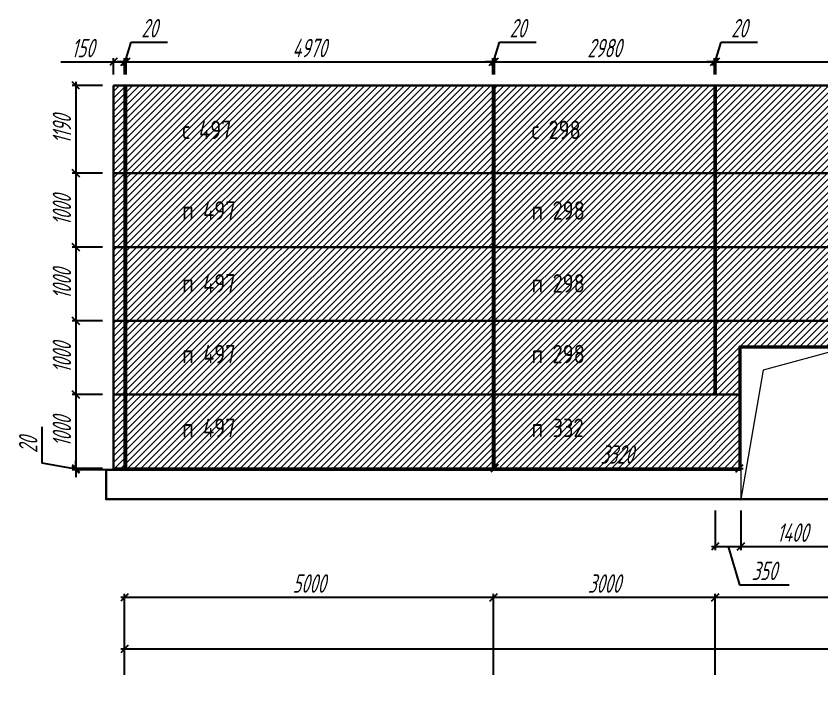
# Model space of a CAD drawing. Header units: millimetres. Extents: x -351329 to 406471, y -253833 to 111767.
# Drawn here: x 87052 to 97968, y -39212 to -30133 of the extents above; entities that cross this region are included whole.
import ezdxf

# ---------------------------------------------------------------- set-up
doc = ezdxf.new("R2010")
doc.units = ezdxf.units.MM
for name, color, linetype, lineweight in [('_Окна_двери', 131, 'Continuous', 15), ('_Оси', 90, 'Continuous', 13), ('_Размеры', 120, 'Continuous', 13), ('_Сендвичи', 230, 'Continuous', 30), ('_Стены', 7, 'Continuous', 30), ('выноска', 7, 'Continuous', 13), ('Нумерация RAL 7024', 91, 'Continuous', 30)]:
    doc.layers.add(name, color=color, linetype=linetype, lineweight=lineweight)
doc.layers.add('RAL 7024', color=7, linetype='Continuous', lineweight=15, true_color=0x474a50)
doc.styles.add('Museo sans', font='CS_Gost2304.shx')
doc.styles.add('СПДС_размеры', font='spdswin.shx', dxfattribs={"width": 0.8, "oblique": 15})
doc.dimstyles.new('СПДС', dxfattribs={"dimtxt": 2.5, "dimasz": 1, "dimexe": 0.5, "dimexo": 1.5, "dimtad": 1, "dimdec": 0, "dimtxsty": 'СПДС_размеры', "dimblk": 'OBLIQUE', "dimcen": 2.5, "dimdle": 0.5, "dimadec": 8, "dimazin": 0, "dimtfac": 1, "dimtdec": 0, "dimtix": 1, "dimtmove": 0, "dimatfit": 3, "dimfxl": 1, "dimarcsym": 0})

# ---------------------------------------------------------------- blocks, each defined once
blk = doc.blocks.new('_Oblique')
at = {"layer": 'выноска', "color": 0, "lineweight": -2}
blk.add_line((-0.5, -0.5), (0.5, 0.5), dxfattribs=at)
blk = doc.blocks.new('*D305')
at = {"layer": '_Оси', "color": 0, "lineweight": -2, "transparency": 16777216}
for p, q in [((111571, -38712), (88471, -38712)), ((88521, -39062), (88521, -38662)), ((111521, -39062), (111521, -38662))]:
    blk.add_line(p, q, dxfattribs=at)
at = {"layer": 'Defpoints', "color": 0, "transparency": 16777216}
for p in [(88521, -38712), (88521, -39212), (111521, -39212)]:
    blk.add_point(p, dxfattribs=at)
at = {"layer": '_Оси', "color": 0, "lineweight": -2, "transparency": 16777216, "xscale": 100, "yscale": 100, "zscale": 100, "rotation": 180}
blk.add_blockref('_Oblique', (88521, -38712), dxfattribs=at)
at = {"layer": '_Оси', "color": 0, "lineweight": -2, "transparency": 16777216, "xscale": 100, "yscale": 100, "zscale": 100}
blk.add_blockref('_Oblique', (111521, -38712), dxfattribs=at)
at = {"layer": '_Оси', "color": 0, "lineweight": 25, "transparency": 16777216, "insert": (100021, -38524.5), "char_height": 250, "attachment_point": 5, "style": 'СПДС_размеры'}
blk.add_mtext('23000', dxfattribs=at)
blk = doc.blocks.new('*D308')
at = {"layer": '_Оси', "color": 0, "lineweight": -2, "transparency": 16777216}
for p, q in [((96521, -39062), (96521, -37962)), ((101521, -39062), (101521, -37962)), ((101571, -38012), (96471, -38012))]:
    blk.add_line(p, q, dxfattribs=at)
at = {"layer": 'Defpoints', "color": 0, "transparency": 16777216}
for p in [(96521, -38012), (96521, -39212), (101521, -39212)]:
    blk.add_point(p, dxfattribs=at)
at = {"layer": '_Оси', "color": 0, "lineweight": -2, "transparency": 16777216, "xscale": 100, "yscale": 100, "zscale": 100, "rotation": 180}
blk.add_blockref('_Oblique', (96521, -38012), dxfattribs=at)
at = {"layer": '_Оси', "color": 0, "lineweight": -2, "transparency": 16777216, "xscale": 100, "yscale": 100, "zscale": 100}
blk.add_blockref('_Oblique', (101521, -38012), dxfattribs=at)
at = {"layer": '_Оси', "color": 0, "lineweight": 25, "transparency": 16777216, "insert": (99021, -37824.5), "char_height": 250, "attachment_point": 5, "style": 'СПДС_размеры'}
blk.add_mtext('5000', dxfattribs=at)
blk = doc.blocks.new('*D304')
at = {"layer": '_Оси', "color": 0, "lineweight": -2, "transparency": 16777216}
for p, q in [((93521, -39062), (93521, -37962)), ((96521, -39062), (96521, -37962)), ((96571, -38012), (93471, -38012))]:
    blk.add_line(p, q, dxfattribs=at)
at = {"layer": 'Defpoints', "color": 0, "transparency": 16777216}
for p in [(93521, -38012), (93521, -39212), (96521, -39212)]:
    blk.add_point(p, dxfattribs=at)
at = {"layer": '_Оси', "color": 0, "lineweight": -2, "transparency": 16777216, "xscale": 100, "yscale": 100, "zscale": 100, "rotation": 180}
blk.add_blockref('_Oblique', (93521, -38012), dxfattribs=at)
at = {"layer": '_Оси', "color": 0, "lineweight": -2, "transparency": 16777216, "xscale": 100, "yscale": 100, "zscale": 100}
blk.add_blockref('_Oblique', (96521, -38012), dxfattribs=at)
at = {"layer": '_Оси', "color": 0, "lineweight": 25, "transparency": 16777216, "insert": (95021, -37824.5), "char_height": 250, "attachment_point": 5, "style": 'СПДС_размеры'}
blk.add_mtext('3000', dxfattribs=at)
blk = doc.blocks.new('*D309')
at = {"layer": '_Оси', "color": 0, "lineweight": -2, "transparency": 16777216}
for p, q in [((88521, -39062), (88521, -37962)), ((93521, -39062), (93521, -37962)), ((93571, -38012), (88471, -38012))]:
    blk.add_line(p, q, dxfattribs=at)
at = {"layer": 'Defpoints', "color": 0, "transparency": 16777216}
for p in [(88521, -38012), (88521, -39212), (93521, -39212)]:
    blk.add_point(p, dxfattribs=at)
at = {"layer": '_Оси', "color": 0, "lineweight": -2, "transparency": 16777216, "xscale": 100, "yscale": 100, "zscale": 100, "rotation": 180}
blk.add_blockref('_Oblique', (88521, -38012), dxfattribs=at)
at = {"layer": '_Оси', "color": 0, "lineweight": -2, "transparency": 16777216, "xscale": 100, "yscale": 100, "zscale": 100}
blk.add_blockref('_Oblique', (93521, -38012), dxfattribs=at)
at = {"layer": '_Оси', "color": 0, "lineweight": 25, "transparency": 16777216, "insert": (91021, -37824.5), "char_height": 250, "attachment_point": 5, "style": 'СПДС_размеры'}
blk.add_mtext('5000', dxfattribs=at)
blk = doc.blocks.new('*U330')
at = {"color": 0, "ltscale": 100}
blk.add_lwpolyline([(0, 0), (1400, 0), (1400, 2050), (0, 2050)], close=True, dxfattribs=at)
blk.add_lwpolyline([(1400, 2050), (300, 1750), (0, 0)], dxfattribs=at)
blk = doc.blocks.new('*D332')
at = {"layer": '_Размеры', "color": 0, "lineweight": -2, "ltscale": 100, "transparency": 16777216}
for p, q in [((87657, -30753), (88371, -30753)), ((88321, -30753), (88571, -30753)), ((88371, -30923), (88371, -30703)), ((88521, -30923), (88521, -30703))]:
    blk.add_line(p, q, dxfattribs=at)
at = {"layer": 'Defpoints', "color": 0, "ltscale": 100, "transparency": 16777216}
for p in [(88521, -30753), (88371, -31073), (88521, -31073)]:
    blk.add_point(p, dxfattribs=at)
at = {"layer": '_Размеры', "color": 0, "lineweight": -2, "ltscale": 100, "transparency": 16777216, "xscale": 100, "yscale": 100, "zscale": 100, "rotation": 180}
blk.add_blockref('_Oblique', (88371, -30753), dxfattribs=at)
at = {"layer": '_Размеры', "color": 0, "lineweight": -2, "ltscale": 100, "transparency": 16777216, "xscale": 100, "yscale": 100, "zscale": 100}
blk.add_blockref('_Oblique', (88521, -30753), dxfattribs=at)
at = {"layer": '_Размеры', "color": 0, "ltscale": 100, "transparency": 16777216, "insert": (87956, -30566), "char_height": 250, "attachment_point": 5, "style": 'СПДС_размеры'}
blk.add_mtext('150', dxfattribs=at)
blk = doc.blocks.new('*D333')
at = {"layer": '_Размеры', "color": 0, "lineweight": -2, "ltscale": 100, "transparency": 16777216}
for p, q in [((88531, -30753), (88612, -30484)), ((88612, -30484), (89105, -30484)), ((88521, -30753), (88421, -30753)), ((88521, -30923), (88521, -30703)), ((88521, -30753), (88541, -30753)), ((88521, -30753), (88541, -30753)), ((88541, -30923), (88541, -30703)), ((88541, -30753), (88641, -30753))]:
    blk.add_line(p, q, dxfattribs=at)
at = {"layer": 'Defpoints', "color": 0, "ltscale": 100, "transparency": 16777216}
for p in [(88541, -30753), (88521, -31073), (88541, -31073)]:
    blk.add_point(p, dxfattribs=at)
at = {"layer": '_Размеры', "color": 0, "lineweight": -2, "ltscale": 100, "transparency": 16777216, "xscale": 100, "yscale": 100, "zscale": 100}
blk.add_blockref('_Oblique', (88521, -30753), dxfattribs=at)
at = {"layer": '_Размеры', "color": 0, "lineweight": -2, "ltscale": 100, "transparency": 16777216, "xscale": 100, "yscale": 100, "zscale": 100, "rotation": 180}
blk.add_blockref('_Oblique', (88541, -30753), dxfattribs=at)
at = {"layer": '_Размеры', "color": 0, "ltscale": 100, "transparency": 16777216, "insert": (88858, -30297), "char_height": 250, "attachment_point": 5, "style": 'СПДС_размеры'}
blk.add_mtext('20', dxfattribs=at)
blk = doc.blocks.new('*D334')
at = {"layer": '_Размеры', "color": 0, "lineweight": -2, "ltscale": 100, "transparency": 16777216}
for p, q in [((88491, -30753), (93561, -30753)), ((88541, -30923), (88541, -30703)), ((93511, -30923), (93511, -30703))]:
    blk.add_line(p, q, dxfattribs=at)
at = {"layer": 'Defpoints', "color": 0, "ltscale": 100, "transparency": 16777216}
for p in [(93511, -30753), (88541, -31073), (93511, -31073)]:
    blk.add_point(p, dxfattribs=at)
at = {"layer": '_Размеры', "color": 0, "lineweight": -2, "ltscale": 100, "transparency": 16777216, "xscale": 100, "yscale": 100, "zscale": 100, "rotation": 180}
blk.add_blockref('_Oblique', (88541, -30753), dxfattribs=at)
at = {"layer": '_Размеры', "color": 0, "lineweight": -2, "ltscale": 100, "transparency": 16777216, "xscale": 100, "yscale": 100, "zscale": 100}
blk.add_blockref('_Oblique', (93511, -30753), dxfattribs=at)
at = {"layer": '_Размеры', "color": 0, "ltscale": 100, "transparency": 16777216, "insert": (91026, -30565.5), "char_height": 250, "attachment_point": 5, "style": 'СПДС_размеры'}
blk.add_mtext('4970', dxfattribs=at)
blk = doc.blocks.new('*D335')
at = {"layer": '_Размеры', "color": 0, "lineweight": -2, "ltscale": 100, "transparency": 16777216}
for p, q in [((93521, -30753), (93602, -30484)), ((93602, -30484), (94095, -30484)), ((93511, -30753), (93411, -30753)), ((93511, -30923), (93511, -30703)), ((93511, -30753), (93531, -30753)), ((93511, -30753), (93531, -30753)), ((93531, -30923), (93531, -30703)), ((93531, -30753), (93631, -30753))]:
    blk.add_line(p, q, dxfattribs=at)
at = {"layer": 'Defpoints', "color": 0, "ltscale": 100, "transparency": 16777216}
for p in [(93531, -30753), (93511, -31073), (93531, -31073)]:
    blk.add_point(p, dxfattribs=at)
at = {"layer": '_Размеры', "color": 0, "lineweight": -2, "ltscale": 100, "transparency": 16777216, "xscale": 100, "yscale": 100, "zscale": 100}
blk.add_blockref('_Oblique', (93511, -30753), dxfattribs=at)
at = {"layer": '_Размеры', "color": 0, "lineweight": -2, "ltscale": 100, "transparency": 16777216, "xscale": 100, "yscale": 100, "zscale": 100, "rotation": 180}
blk.add_blockref('_Oblique', (93531, -30753), dxfattribs=at)
at = {"layer": '_Размеры', "color": 0, "ltscale": 100, "transparency": 16777216, "insert": (93848, -30297), "char_height": 250, "attachment_point": 5, "style": 'СПДС_размеры'}
blk.add_mtext('20', dxfattribs=at)
blk = doc.blocks.new('*D336')
at = {"layer": '_Размеры', "color": 0, "lineweight": -2, "ltscale": 100, "transparency": 16777216}
for p, q in [((93481, -30753), (96561, -30753)), ((93531, -30923), (93531, -30703)), ((96511, -30923), (96511, -30703))]:
    blk.add_line(p, q, dxfattribs=at)
at = {"layer": 'Defpoints', "color": 0, "ltscale": 100, "transparency": 16777216}
for p in [(96511, -30753), (93531, -31073), (96511, -31073)]:
    blk.add_point(p, dxfattribs=at)
at = {"layer": '_Размеры', "color": 0, "lineweight": -2, "ltscale": 100, "transparency": 16777216, "xscale": 100, "yscale": 100, "zscale": 100, "rotation": 180}
blk.add_blockref('_Oblique', (93531, -30753), dxfattribs=at)
at = {"layer": '_Размеры', "color": 0, "lineweight": -2, "ltscale": 100, "transparency": 16777216, "xscale": 100, "yscale": 100, "zscale": 100}
blk.add_blockref('_Oblique', (96511, -30753), dxfattribs=at)
at = {"layer": '_Размеры', "color": 0, "ltscale": 100, "transparency": 16777216, "insert": (95021, -30565.5), "char_height": 250, "attachment_point": 5, "style": 'СПДС_размеры'}
blk.add_mtext('2980', dxfattribs=at)
blk = doc.blocks.new('*D337')
at = {"layer": '_Размеры', "color": 0, "lineweight": -2, "ltscale": 100, "transparency": 16777216}
for p, q in [((96521, -30753), (96602, -30484)), ((96602, -30484), (97095, -30484)), ((96511, -30753), (96411, -30753)), ((96511, -30923), (96511, -30703)), ((96511, -30753), (96531, -30753)), ((96511, -30753), (96531, -30753)), ((96531, -30923), (96531, -30703)), ((96531, -30753), (96631, -30753))]:
    blk.add_line(p, q, dxfattribs=at)
at = {"layer": 'Defpoints', "color": 0, "ltscale": 100, "transparency": 16777216}
for p in [(96531, -30753), (96511, -31073), (96531, -31073)]:
    blk.add_point(p, dxfattribs=at)
at = {"layer": '_Размеры', "color": 0, "lineweight": -2, "ltscale": 100, "transparency": 16777216, "xscale": 100, "yscale": 100, "zscale": 100}
blk.add_blockref('_Oblique', (96511, -30753), dxfattribs=at)
at = {"layer": '_Размеры', "color": 0, "lineweight": -2, "ltscale": 100, "transparency": 16777216, "xscale": 100, "yscale": 100, "zscale": 100, "rotation": 180}
blk.add_blockref('_Oblique', (96531, -30753), dxfattribs=at)
at = {"layer": '_Размеры', "color": 0, "ltscale": 100, "transparency": 16777216, "insert": (96848, -30297), "char_height": 250, "attachment_point": 5, "style": 'СПДС_размеры'}
blk.add_mtext('20', dxfattribs=at)
blk = doc.blocks.new('*D338')
at = {"layer": '_Размеры', "color": 0, "lineweight": -2, "ltscale": 100, "transparency": 16777216}
for p, q in [((96481, -30753), (101561, -30753)), ((96531, -30923), (96531, -30703)), ((101511, -30923), (101511, -30703))]:
    blk.add_line(p, q, dxfattribs=at)
at = {"layer": 'Defpoints', "color": 0, "ltscale": 100, "transparency": 16777216}
for p in [(101511, -30753), (96531, -31073), (101511, -31073)]:
    blk.add_point(p, dxfattribs=at)
at = {"layer": '_Размеры', "color": 0, "lineweight": -2, "ltscale": 100, "transparency": 16777216, "xscale": 100, "yscale": 100, "zscale": 100, "rotation": 180}
blk.add_blockref('_Oblique', (96531, -30753), dxfattribs=at)
at = {"layer": '_Размеры', "color": 0, "lineweight": -2, "ltscale": 100, "transparency": 16777216, "xscale": 100, "yscale": 100, "zscale": 100}
blk.add_blockref('_Oblique', (101511, -30753), dxfattribs=at)
at = {"layer": '_Размеры', "color": 0, "ltscale": 100, "transparency": 16777216, "insert": (99021, -30565.5), "char_height": 250, "attachment_point": 5, "style": 'СПДС_размеры'}
blk.add_mtext('4980', dxfattribs=at)
blk = doc.blocks.new('*D345')
at = {"layer": '_Размеры', "color": 0, "lineweight": -2, "ltscale": 100, "transparency": 16777216}
for p, q in [((88221, -31073), (87810, -31073)), ((87860, -31023), (87860, -32313)), ((88221, -32263), (87810, -32263))]:
    blk.add_line(p, q, dxfattribs=at)
at = {"layer": 'Defpoints', "color": 0, "ltscale": 100, "transparency": 16777216}
for p in [(88371, -31073), (87860, -32263), (88371, -32263)]:
    blk.add_point(p, dxfattribs=at)
at = {"layer": '_Размеры', "color": 0, "lineweight": -2, "ltscale": 100, "transparency": 16777216, "xscale": 100, "yscale": 100, "zscale": 100}
for p, rotation in [((87860, -31073), 90), ((87860, -32263), 270)]:
    blk.add_blockref('_Oblique', p, dxfattribs=dict(at, rotation=rotation))
at = {"layer": '_Размеры', "color": 0, "ltscale": 100, "transparency": 16777216, "insert": (87672.5, -31668), "char_height": 250, "attachment_point": 5, "rotation": 90, "style": 'СПДС_размеры'}
blk.add_mtext('1190', dxfattribs=at)
blk = doc.blocks.new('*D346')
at = {"layer": '_Размеры', "color": 0, "lineweight": -2, "ltscale": 100, "transparency": 16777216}
for p, q in [((88221, -32263), (87810, -32263)), ((87860, -32213), (87860, -33313)), ((88221, -33263), (87810, -33263))]:
    blk.add_line(p, q, dxfattribs=at)
at = {"layer": 'Defpoints', "color": 0, "ltscale": 100, "transparency": 16777216}
for p in [(88371, -32263), (87860, -33263), (88371, -33263)]:
    blk.add_point(p, dxfattribs=at)
at = {"layer": '_Размеры', "color": 0, "lineweight": -2, "ltscale": 100, "transparency": 16777216, "xscale": 100, "yscale": 100, "zscale": 100}
for p, rotation in [((87860, -32263), 90), ((87860, -33263), 270)]:
    blk.add_blockref('_Oblique', p, dxfattribs=dict(at, rotation=rotation))
at = {"layer": '_Размеры', "color": 0, "ltscale": 100, "transparency": 16777216, "insert": (87672.5, -32763), "char_height": 250, "attachment_point": 5, "rotation": 90, "style": 'СПДС_размеры'}
blk.add_mtext('1000', dxfattribs=at)
blk = doc.blocks.new('*D347')
at = {"layer": '_Размеры', "color": 0, "lineweight": -2, "ltscale": 100, "transparency": 16777216}
for p, q in [((88221, -33263), (87810, -33263)), ((87860, -33213), (87860, -34313)), ((88221, -34263), (87810, -34263))]:
    blk.add_line(p, q, dxfattribs=at)
at = {"layer": 'Defpoints', "color": 0, "ltscale": 100, "transparency": 16777216}
for p in [(88371, -33263), (87860, -34263), (88371, -34263)]:
    blk.add_point(p, dxfattribs=at)
at = {"layer": '_Размеры', "color": 0, "lineweight": -2, "ltscale": 100, "transparency": 16777216, "xscale": 100, "yscale": 100, "zscale": 100}
for p, rotation in [((87860, -33263), 90), ((87860, -34263), 270)]:
    blk.add_blockref('_Oblique', p, dxfattribs=dict(at, rotation=rotation))
at = {"layer": '_Размеры', "color": 0, "ltscale": 100, "transparency": 16777216, "insert": (87672.5, -33763), "char_height": 250, "attachment_point": 5, "rotation": 90, "style": 'СПДС_размеры'}
blk.add_mtext('1000', dxfattribs=at)
blk = doc.blocks.new('*D348')
at = {"layer": '_Размеры', "color": 0, "lineweight": -2, "ltscale": 100, "transparency": 16777216}
for p, q in [((88221, -34263), (87810, -34263)), ((87860, -34213), (87860, -35313)), ((88221, -35263), (87810, -35263))]:
    blk.add_line(p, q, dxfattribs=at)
at = {"layer": 'Defpoints', "color": 0, "ltscale": 100, "transparency": 16777216}
for p in [(88371, -34263), (87860, -35263), (88371, -35263)]:
    blk.add_point(p, dxfattribs=at)
at = {"layer": '_Размеры', "color": 0, "lineweight": -2, "ltscale": 100, "transparency": 16777216, "xscale": 100, "yscale": 100, "zscale": 100}
for p, rotation in [((87860, -34263), 90), ((87860, -35263), 270)]:
    blk.add_blockref('_Oblique', p, dxfattribs=dict(at, rotation=rotation))
at = {"layer": '_Размеры', "color": 0, "ltscale": 100, "transparency": 16777216, "insert": (87672.5, -34763), "char_height": 250, "attachment_point": 5, "rotation": 90, "style": 'СПДС_размеры'}
blk.add_mtext('1000', dxfattribs=at)
blk = doc.blocks.new('*D349')
at = {"layer": '_Размеры', "color": 0, "lineweight": -2, "ltscale": 100, "transparency": 16777216}
for p, q in [((87860, -35213), (87860, -36313)), ((88221, -35263), (87810, -35263)), ((88221, -36263), (87810, -36263))]:
    blk.add_line(p, q, dxfattribs=at)
at = {"layer": 'Defpoints', "color": 0, "ltscale": 100, "transparency": 16777216}
for p in [(88371, -35263), (87860, -36263), (88371, -36263)]:
    blk.add_point(p, dxfattribs=at)
at = {"layer": '_Размеры', "color": 0, "lineweight": -2, "ltscale": 100, "transparency": 16777216, "xscale": 100, "yscale": 100, "zscale": 100}
for p, rotation in [((87860, -35263), 90), ((87860, -36263), 270)]:
    blk.add_blockref('_Oblique', p, dxfattribs=dict(at, rotation=rotation))
at = {"layer": '_Размеры', "color": 0, "ltscale": 100, "transparency": 16777216, "insert": (87672.5, -35763), "char_height": 250, "attachment_point": 5, "rotation": 90, "style": 'СПДС_размеры'}
blk.add_mtext('1000', dxfattribs=at)
blk = doc.blocks.new('*D350')
at = {"layer": '_Размеры', "color": 0, "lineweight": -2, "ltscale": 100, "transparency": 16777216}
for p, q in [((87404, -36192), (87404, -35699)), ((87860, -36273), (87404, -36192)), ((87860, -36263), (87860, -36163)), ((88221, -36263), (87810, -36263)), ((88371, -36283), (87810, -36283)), ((87860, -36263), (87860, -36283)), ((87860, -36263), (87860, -36283)), ((87860, -36283), (87860, -36383))]:
    blk.add_line(p, q, dxfattribs=at)
at = {"layer": 'Defpoints', "color": 0, "ltscale": 100, "transparency": 16777216}
for p in [(87860, -36283), (88371, -36263), (88521, -36283)]:
    blk.add_point(p, dxfattribs=at)
at = {"layer": '_Размеры', "color": 0, "lineweight": -2, "ltscale": 100, "transparency": 16777216, "xscale": 100, "yscale": 100, "zscale": 100}
for p, rotation in [((87860, -36263), 270), ((87860, -36283), 90)]:
    blk.add_blockref('_Oblique', p, dxfattribs=dict(at, rotation=rotation))
at = {"layer": '_Размеры', "color": 0, "ltscale": 100, "transparency": 16777216, "insert": (87216, -35946), "char_height": 250, "attachment_point": 5, "rotation": 90, "style": 'СПДС_размеры'}
blk.add_mtext('20', dxfattribs=at)
blk = doc.blocks.new('*D351')
at = {"layer": '_Размеры', "color": 0, "lineweight": -2, "ltscale": 100, "transparency": 16777216}
for p, q in [((93531, -36113), (93531, -36213)), ((96851, -36113), (96851, -36213)), ((93481, -36263), (96901, -36263))]:
    blk.add_line(p, q, dxfattribs=at)
at = {"layer": 'Defpoints', "color": 0, "ltscale": 100, "transparency": 16777216}
for p in [(93531, -36263), (96851, -36263), (96851, -36263)]:
    blk.add_point(p, dxfattribs=at)
at = {"layer": '_Размеры', "color": 0, "lineweight": -2, "ltscale": 100, "transparency": 16777216, "xscale": 100, "yscale": 100, "zscale": 100, "rotation": 180}
blk.add_blockref('_Oblique', (93531, -36263), dxfattribs=at)
at = {"layer": '_Размеры', "color": 0, "lineweight": -2, "ltscale": 100, "transparency": 16777216, "xscale": 100, "yscale": 100, "zscale": 100}
blk.add_blockref('_Oblique', (96851, -36263), dxfattribs=at)
at = {"layer": '_Размеры', "color": 0, "ltscale": 100, "transparency": 16777216, "insert": (95191, -36075.5), "char_height": 250, "attachment_point": 5, "style": 'СПДС_размеры'}
blk.add_mtext('3320', dxfattribs=at)
blk = doc.blocks.new('*D391')
at = {"layer": '_Размеры', "color": 0, "lineweight": -2, "ltscale": 100, "transparency": 16777216}
for p, q in [((96521, -36833), (96521, -37372)), ((96871, -36833), (96871, -37372)), ((96471, -37322), (96921, -37322)), ((96696, -37322), (96852, -37841)), ((96852, -37841), (97523, -37841))]:
    blk.add_line(p, q, dxfattribs=at)
at = {"layer": 'Defpoints', "color": 0, "ltscale": 100, "transparency": 16777216}
for p in [(96521, -36683), (96871, -36683), (96871, -37322)]:
    blk.add_point(p, dxfattribs=at)
at = {"layer": '_Размеры', "color": 0, "lineweight": -2, "ltscale": 100, "transparency": 16777216, "xscale": 100, "yscale": 100, "zscale": 100, "rotation": 180}
blk.add_blockref('_Oblique', (96521, -37322), dxfattribs=at)
at = {"layer": '_Размеры', "color": 0, "lineweight": -2, "ltscale": 100, "transparency": 16777216, "xscale": 100, "yscale": 100, "zscale": 100}
blk.add_blockref('_Oblique', (96871, -37322), dxfattribs=at)
at = {"layer": '_Размеры', "color": 0, "ltscale": 100, "transparency": 16777216, "insert": (97187, -37653), "char_height": 250, "attachment_point": 5, "style": 'СПДС_размеры'}
blk.add_mtext('350', dxfattribs=at)
blk = doc.blocks.new('*D392')
at = {"layer": '_Размеры', "color": 0, "lineweight": -2, "ltscale": 100, "transparency": 16777216}
for p, q in [((96871, -36833), (96871, -37372)), ((98271, -36833), (98271, -37372)), ((96821, -37322), (98321, -37322))]:
    blk.add_line(p, q, dxfattribs=at)
at = {"layer": 'Defpoints', "color": 0, "ltscale": 100, "transparency": 16777216}
for p in [(96871, -36683), (98271, -36683), (98271, -37322)]:
    blk.add_point(p, dxfattribs=at)
at = {"layer": '_Размеры', "color": 0, "lineweight": -2, "ltscale": 100, "transparency": 16777216, "xscale": 100, "yscale": 100, "zscale": 100, "rotation": 180}
blk.add_blockref('_Oblique', (96871, -37322), dxfattribs=at)
at = {"layer": '_Размеры', "color": 0, "lineweight": -2, "ltscale": 100, "transparency": 16777216, "xscale": 100, "yscale": 100, "zscale": 100}
blk.add_blockref('_Oblique', (98271, -37322), dxfattribs=at)
at = {"layer": '_Размеры', "color": 0, "ltscale": 100, "transparency": 16777216, "insert": (97571, -37134.5), "char_height": 250, "attachment_point": 5, "style": 'СПДС_размеры'}
blk.add_mtext('1400', dxfattribs=at)

msp = doc.modelspace()

# ---------------------------------------------------------------- hatches: boundary and pattern name
at = {"layer": 'RAL 7024', "ltscale": 100}
h = msp.add_hatch(dxfattribs=at)
h.set_pattern_fill('ANSI31', color=256, scale=20)
h.paths.add_polyline_path([(111671, -31073), (88371, -31073), (88371, -36263), (96871, -36263), (96871, -34633), (98271, -34633), (98271, -36263), (101771, -36263), (101771, -34633), (103271, -34633), (103271, -36263), (111671, -36263)])
h.paths.add_polyline_path([(94741.2, -36260.9), (95571, -36260.9), (95670.3, -35890.1), (94840.6, -35890.1)], flags=24)
h.paths.add_polyline_path([(99561.2, -36260.9), (100391, -36260.9), (100490.3, -35890.1), (99660.6, -35890.1)], flags=24)
h.paths.add_polyline_path([(104431.2, -36260.9), (105261, -36260.9), (105360.3, -35890.1), (104530.6, -35890.1)], flags=24)
h.paths.add_polyline_path([(103704.6, -31880.6), (104613.4, -31880.6), (104613.4, -31483.9), (103704.6, -31483.9)], flags=24)
h.paths.add_polyline_path([(98564.6, -31880.6), (99473.4, -31880.6), (99473.4, -31483.9), (98564.6, -31483.9)], flags=24)
h.paths.add_polyline_path([(93993.8, -31885.4), (94893.5, -31885.4), (94893.5, -31459.7), (93993.8, -31459.7)], flags=24)
h.paths.add_polyline_path([(107180.6, -31880.6), (108095.6, -31880.6), (108095.6, -31483.9), (107180.6, -31483.9)], flags=24)
h.paths.add_polyline_path([(89265.6, -31880.6), (90180.6, -31880.6), (90180.6, -31483.9), (89265.6, -31483.9)], flags=24)
h.paths.add_polyline_path([(103708.6, -35868.3), (104642.2, -35868.3), (104642.2, -35448.7), (103708.6, -35448.7)], flags=24)
h.paths.add_polyline_path([(103712.4, -34919.6), (104638.4, -34919.6), (104638.4, -34522.9), (103712.4, -34522.9)], flags=24)
h.paths.add_polyline_path([(103712.4, -33960.6), (104638.4, -33960.6), (104638.4, -33563.9), (103712.4, -33563.9)], flags=24)
h.paths.add_polyline_path([(103712.4, -32973.6), (104638.4, -32973.6), (104638.4, -32576.9), (103712.4, -32576.9)], flags=24)
h.paths.add_polyline_path([(98572.4, -34919.6), (99498.4, -34919.6), (99498.4, -34522.9), (98572.4, -34522.9)], flags=24)
h.paths.add_polyline_path([(98572.4, -33960.6), (99498.4, -33960.6), (99498.4, -33563.9), (98572.4, -33563.9)], flags=24)
h.paths.add_polyline_path([(98572.4, -32973.6), (99498.4, -32973.6), (99498.4, -32576.9), (98572.4, -32576.9)], flags=24)
h.paths.add_polyline_path([(98582.4, -35914.4), (99487.6, -35914.4), (99487.6, -35523.9), (98582.4, -35523.9)], flags=24)
h.paths.add_polyline_path([(94007.4, -35914.4), (94931.3, -35914.4), (94931.3, -35523.9), (94007.4, -35523.9)], flags=24)
h.paths.add_polyline_path([(94001.5, -34924.4), (94918.5, -34924.4), (94918.5, -34498.7), (94001.5, -34498.7)], flags=24)
h.paths.add_polyline_path([(94001.5, -33965.4), (94918.5, -33965.4), (94918.5, -33539.7), (94001.5, -33539.7)], flags=24)
h.paths.add_polyline_path([(94001.5, -32978.4), (94918.5, -32978.4), (94918.5, -32552.7), (94001.5, -32552.7)], flags=24)
h.paths.add_polyline_path([(107188.4, -35919.6), (108120.6, -35919.6), (108120.6, -35522.9), (107188.4, -35522.9)], flags=24)
h.paths.add_polyline_path([(107188.4, -34919.6), (108120.6, -34919.6), (108120.6, -34522.9), (107188.4, -34522.9)], flags=24)
h.paths.add_polyline_path([(107188.4, -33960.6), (108120.6, -33960.6), (108120.6, -33563.9), (107188.4, -33563.9)], flags=24)
h.paths.add_polyline_path([(107188.4, -32973.6), (108120.6, -32973.6), (108120.6, -32576.9), (107188.4, -32576.9)], flags=24)
h.paths.add_polyline_path([(89273.4, -35919.6), (90205.6, -35919.6), (90205.6, -35522.9), (89273.4, -35522.9)], flags=24)
h.paths.add_polyline_path([(89273.4, -34919.6), (90205.6, -34919.6), (90205.6, -34522.9), (89273.4, -34522.9)], flags=24)
h.paths.add_polyline_path([(89273.4, -33960.6), (90205.6, -33960.6), (90205.6, -33563.9), (89273.4, -33563.9)], flags=24)
h.paths.add_polyline_path([(89273.4, -32973.6), (90205.6, -32973.6), (90205.6, -32576.9), (89273.4, -32576.9)], flags=24)

# ---------------------------------------------------------------- linework, layer by layer
at = {"layer": '_Сендвичи', "ltscale": 100}
for p, q in [((88371, -31073), (88371, -36263)), ((88371, -31073), (111671, -31073)), ((88521, -31073), (88521, -36263)), ((88541, -31073), (88541, -36263)), ((93511, -36263), (93511, -31073)), ((93531, -36263), (93531, -31073)), ((96511, -35263), (96511, -31073)), ((96531, -35263), (96531, -31073)), ((88371, -32263), (111671, -32263)), ((88371, -33263), (111671, -33263)), ((88371, -34263), (111671, -34263)), ((88371, -35263), (96871, -35263)), ((88371, -36263), (96871, -36263))]:
    msp.add_line(p, q, dxfattribs=at)
msp.add_lwpolyline([(96851, -36263), (96851, -34613), (98291, -34613), (98291, -36263)], dxfattribs=at)
at = {"layer": '_Стены', "ltscale": 100}
msp.add_lwpolyline([(96871, -36283), (88271, -36283), (88271, -36683), (111771, -36683), (111771, -36283), (103271, -36283)], dxfattribs=at)

# ---------------------------------------------------------------- block references
at = {"layer": '_Окна_двери', "ltscale": 100}
msp.add_blockref('*U330', (96871, -36683), dxfattribs=at)

# ---------------------------------------------------------------- texts
at = {"layer": 'Нумерация RAL 7024', "linetype": 'Continuous', "ltscale": 100, "style": 'Museo sans'}
for s, p in [('с 497', (89302, -31800)), ('с 298', (94035, -31800)), ('п 497', (89302, -32893)), ('п 298', (94035, -32893)), ('п 497', (89302, -33880)), ('п 298', (94035, -33880)), ('п 497', (89302, -34839)), ('п 298', (94035, -34839)), ('п 497', (89302, -35839)), ('п 332', (94035, -35839))]:
    msp.add_text(s, height=250, dxfattribs=at).set_placement(p)

# ---------------------------------------------------------------- dimensions: what is measured, and where the dimension line sits
at = {"layer": '_Оси', "lineweight": 25}
for base, p1, p2, picture, middle in [((88521, -38012), (93521, -39212), (88521, -39212), '*D309', (91021, -37824.5)), ((93521, -38012), (96521, -39212), (93521, -39212), '*D304', (95021, -37824.5)), ((96521, -38012), (101521, -39212), (96521, -39212), '*D308', (99021, -37824.5)), ((88521, -38712), (111521, -39212), (88521, -39212), '*D305', (100021, -38524.5))]:
    dim = msp.add_linear_dim(base=base, p1=p1, p2=p2, dimstyle='СПДС', override={"dimscale": 100}, dxfattribs=at)
    dim.commit()
    dim.dimension.update_dxf_attribs({"geometry": picture, "text_midpoint": middle})
at = {"layer": '_Размеры', "ltscale": 100}
for base, p1, p2, picture, middle in [((88541, -30753), (88521, -31073), (88541, -31073), '*D333', (88674.1, -30296.8)), ((93531, -30753), (93511, -31073), (93531, -31073), '*D335', (93664.1, -30296.8)), ((96531, -30753), (96511, -31073), (96531, -31073), '*D337', (96664.1, -30296.8)), ((93511, -30753), (88541, -31073), (93511, -31073), '*D334', (91026, -30565.5)), ((96511, -30753), (93531, -31073), (96511, -31073), '*D336', (95021, -30565.5)), ((101511, -30753), (96531, -31073), (101511, -31073), '*D338', (99021, -30565.5)), ((96851, -36263), (93531, -36263), (96851, -36263), '*D351', (95191, -36075.5)), ((96871, -37322), (96521, -36683), (96871, -36683), '*D391', (96914.1, -37653.2)), ((98271, -37322), (96871, -36683), (98271, -36683), '*D392', (97571, -37134.5))]:
    dim = msp.add_linear_dim(base=base, p1=p1, p2=p2, dimstyle='СПДС', override={"dimscale": 100, "dimadec": 0, "dimtix": 0, "dimtmove": 1}, dxfattribs=at)
    dim.commit()
    dim.dimension.update_dxf_attribs({"geometry": picture, "text_midpoint": middle})
dim = msp.add_linear_dim(base=(88521, -30753), p1=(88371, -31073), p2=(88521, -31073), dimstyle='СПДС', override={"dimscale": 100, "dimadec": 0, "dimtix": 0, "dimtmove": 1}, dxfattribs=at)
dim.commit()
dim.dimension.update_dxf_attribs({"geometry": '*D332', "text_midpoint": (87956, -30753), "dimtype": 160})
for base, p1, p2, picture, middle in [((87860, -32263), (88371, -31073), (88371, -32263), '*D345', (87672.5, -31668)), ((87860, -33263), (88371, -32263), (88371, -33263), '*D346', (87672.5, -32763)), ((87860, -34263), (88371, -33263), (88371, -34263), '*D347', (87672.5, -33763)), ((87860, -35263), (88371, -34263), (88371, -35263), '*D348', (87672.5, -34763)), ((87860, -36263), (88371, -35263), (88371, -36263), '*D349', (87672.5, -35763))]:
    dim = msp.add_linear_dim(base=base, p1=p1, p2=p2, angle=90, dimstyle='СПДС', override={"dimscale": 100, "dimadec": 0, "dimtix": 0, "dimtmove": 1}, dxfattribs=at)
    dim.commit()
    dim.dimension.update_dxf_attribs({"geometry": picture, "text_midpoint": middle})
dim = msp.add_linear_dim(base=(87860, -36283), p1=(88371, -36263), p2=(88521, -36283), angle=90, dimstyle='СПДС', override={"dimscale": 100, "dimadec": 0, "dimtix": 0, "dimtmove": 1}, dxfattribs=at)
dim.commit()
dim.dimension.update_dxf_attribs({"geometry": '*D350', "text_midpoint": (87403.8, -36129.9), "dimtype": 160})

doc.saveas('drawing.dxf')
